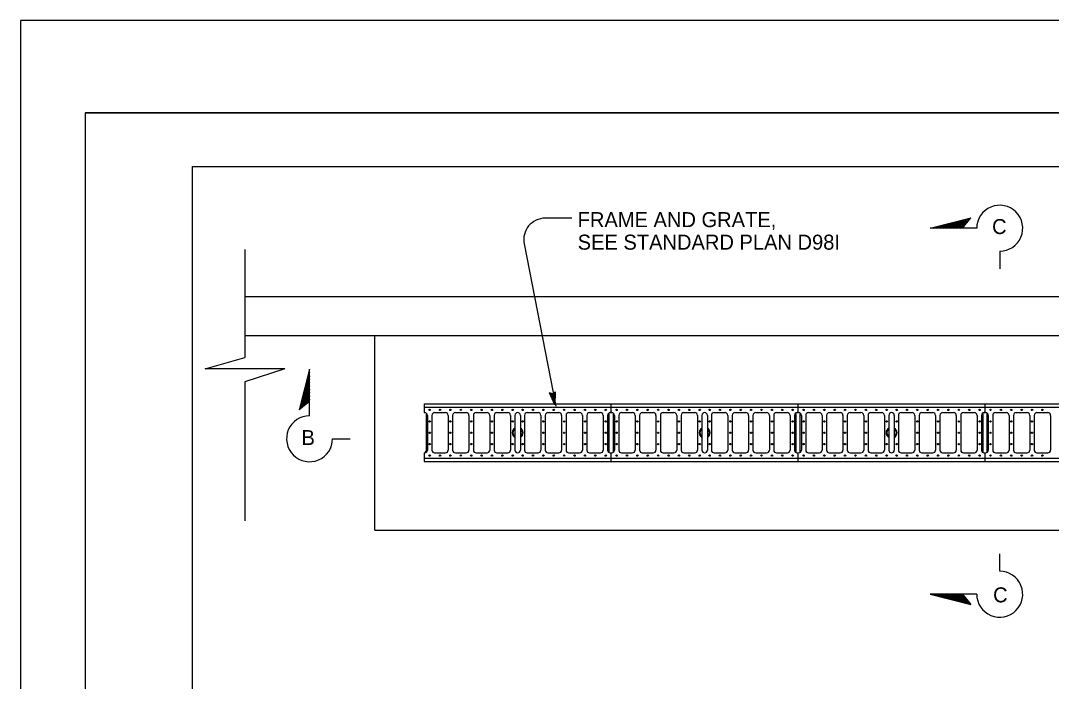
# Model space of a CAD drawing. Extents: x -893 to 867, y -474 to 712.
# Drawn here: x -893.5 to -413.1, y 403.8 to 712 of the extents above; entities that cross this region are included whole.
import ezdxf

# ---------------------------------------------------------------- set-up
doc = ezdxf.new("R2010")
doc.units = 0
for name, color, linetype in [('10 Sheet Format', 7, 'Continuous'), ('22 Misc Cnst Det', 7, 'Continuous'), ('36 Drainage', 7, 'Continuous'), ('56 Stage 3 Anno', 7, 'Continuous'), ('57 Undefined', 7, 'Continuous'), ('60 Nongeo Data', 7, 'Continuous')]:
    doc.layers.add(name, color=color, linetype=linetype)

msp = doc.modelspace()

# ---------------------------------------------------------------- linework, layer by layer
at = {"layer": '10 Sheet Format'}
for p, q in [((-863.42, 668.96), (-863.42, -431.04)), ((-863.42, 668.96), (836.58, 668.96)), ((-813.45, 643.96), (811.54, 643.96)), ((-813.45, 643.96), (-813.45, -406.04)), ((-813.45, 643.96), (-813.45, -406.04))]:
    msp.add_line(p, q, dxfattribs=at)
for points in [[(-893.46, -474.04), (866.54, -474.04), (866.54, 711.96), (-893.46, 711.96)], [(-863.42, -431.04), (836.58, -431.04), (836.58, 668.96), (-863.42, 668.96)]]:
    msp.add_lwpolyline(points, close=True, dxfattribs=at)
at = {"layer": '22 Misc Cnst Det'}
for p, q in [((-469.62, 615.12), (-450.67, 619.95)), ((-454.58, 615.12), (-450.67, 619.95)), ((-447.91, 615.12), (-469.62, 615.12)), ((-468.06, 615.12), (-451.07, 619.45)), ((-466.5, 615.12), (-451.48, 618.95)), ((-464.94, 615.12), (-451.88, 618.45)), ((-463.39, 615.12), (-452.29, 617.95)), ((-461.83, 615.12), (-452.7, 617.45)), ((-460.27, 615.12), (-453.1, 616.95)), ((-458.71, 615.12), (-453.51, 616.45)), ((-457.15, 615.12), (-453.91, 615.95)), ((-455.59, 615.12), (-454.32, 615.45)), ((-437.2, 604.41), (-437.2, 596.25)), ((-758.8, 549.37), (-763.63, 530.42)), ((-758.8, 547.81), (-763.13, 530.83)), ((-758.8, 527.66), (-758.8, 549.37)), ((-758.8, 546.25), (-762.63, 531.23)), ((-758.8, 544.69), (-762.13, 531.64)), ((-758.8, 543.14), (-761.63, 532.04)), ((-758.8, 541.58), (-761.12, 532.45)), ((-758.8, 540.02), (-760.62, 532.85)), ((-758.8, 538.46), (-760.12, 533.26)), ((-758.8, 534.33), (-763.63, 530.42)), ((-758.8, 536.9), (-759.62, 533.66)), ((-758.8, 535.34), (-759.12, 534.07)), ((-748.08, 516.95), (-739.93, 516.95)), ((-437.2, 455.15), (-437.2, 463.3)), ((-469.62, 444.44), (-450.67, 439.6)), ((-447.91, 444.44), (-469.62, 444.44)), ((-468.06, 444.44), (-451.07, 440.1)), ((-466.5, 444.44), (-451.48, 440.6)), ((-464.94, 444.44), (-451.88, 441.11)), ((-463.39, 444.44), (-452.29, 441.61)), ((-461.83, 444.44), (-452.7, 442.11)), ((-460.27, 444.44), (-453.1, 442.61)), ((-458.71, 444.44), (-453.51, 443.11)), ((-457.15, 444.44), (-453.91, 443.61)), ((-455.59, 444.44), (-454.32, 444.11)), ((-454.58, 444.44), (-450.67, 439.6))]:
    msp.add_line(p, q, dxfattribs=at)
for centre, start, end in [((-437.2, 615.12), 269.9995, 180), ((-758.8, 516.95), 90, 0.0005), ((-437.2, 444.44), 180, 90.0005)]:
    msp.add_arc(centre, 10.72, start, end, dxfattribs=at)
at = {"layer": '36 Drainage'}
msp.add_lwpolyline([(-704.97, 510.43), (-704.51, 511.11)], dxfattribs=at)
at = {"layer": '56 Stage 3 Anno'}
for p, q in [((-636.52, 619.81), (-649.01, 619.81)), ((-658.83, 607.9), (-644.12, 532.13)), ((-788.96, 605.15), (-788.96, 554.87)), ((-807.47, 549.52), (-788.96, 554.87)), ((-770.39, 549.52), (-807.47, 549.52)), ((-770.39, 549.52), (-788.96, 543.49)), ((-788.96, 543.49), (-788.96, 478.71))]:
    msp.add_line(p, q, dxfattribs=at)
msp.add_lwpolyline([(-644.4, 538.86), (-644.57, 532.82), (-646.98, 538.36), (-646.6, 538.22), (-644.83, 534.16), (-644.7, 538.59), (-645.01, 538.32), (-645.09, 535.48), (-646.22, 538.08), (-645.83, 537.94), (-645.34, 536.82), (-645.31, 538.05), (-645.55, 537.84), (-646.98, 538.36), (-645.55, 537.84)], close=True, dxfattribs=at)
msp.add_arc((-649.01, 609.81), 10, 90, 190.9863, dxfattribs=at)
at = {"layer": '60 Nongeo Data'}
for p, q in [((-788.96, 583.28), (-123.43, 583.28)), ((-788.96, 565.13), (-123.43, 565.13)), ((-728.46, 474.37), (-728.46, 565.13)), ((-705.46, 533.24), (-123.43, 533.24)), ((-705.46, 533.24), (-705.46, 529.11)), ((-618.34, 533.24), (-618.34, 529.11)), ((-531.22, 533.24), (-531.22, 529.11)), ((-444.1, 533.24), (-444.1, 529.11)), ((-705.46, 531.65), (-618.34, 531.65)), ((-705.46, 529.11), (-705.15, 529.11)), ((-704.51, 528.94), (-704.51, 510.56)), ((-700.54, 529.11), (-695.47, 529.11)), ((-690.86, 529.11), (-685.79, 529.11)), ((-681.18, 529.11), (-676.1, 529.11)), ((-671.5, 529.11), (-666.43, 529.11)), ((-657.38, 529.11), (-652.3, 529.11)), ((-647.7, 529.11), (-642.62, 529.11)), ((-638.02, 529.11), (-632.94, 529.11)), ((-628.34, 529.11), (-623.26, 529.11)), ((-619.29, 528.94), (-619.29, 510.56)), ((-618.66, 529.11), (-618.34, 529.11)), ((-618.34, 531.65), (-531.22, 531.65)), ((-618.34, 529.11), (-618.02, 529.11)), ((-617.39, 528.94), (-617.39, 510.56)), ((-613.42, 529.11), (-608.34, 529.11)), ((-603.74, 529.11), (-598.66, 529.11)), ((-594.06, 529.11), (-588.98, 529.11)), ((-584.38, 529.11), (-579.3, 529.11)), ((-570.26, 529.11), (-565.18, 529.11)), ((-560.58, 529.11), (-555.5, 529.11)), ((-550.9, 529.11), (-545.82, 529.11)), ((-541.22, 529.11), (-536.14, 529.11)), ((-532.17, 528.94), (-532.17, 510.56)), ((-531.54, 529.11), (-531.22, 529.11)), ((-531.22, 531.65), (-444.1, 531.65)), ((-531.22, 529.11), (-530.9, 529.11)), ((-530.27, 528.94), (-530.27, 510.56)), ((-526.3, 529.11), (-521.22, 529.11)), ((-516.62, 529.11), (-511.54, 529.11)), ((-506.94, 529.11), (-501.86, 529.11)), ((-497.26, 529.11), (-492.18, 529.11)), ((-483.14, 529.11), (-478.06, 529.11)), ((-473.46, 529.11), (-468.38, 529.11)), ((-463.78, 529.11), (-458.7, 529.11)), ((-454.1, 529.11), (-449.02, 529.11)), ((-445.05, 528.94), (-445.05, 510.56)), ((-444.42, 529.11), (-444.1, 529.11)), ((-444.1, 531.65), (-356.98, 531.65)), ((-444.1, 529.11), (-443.78, 529.11)), ((-443.15, 528.94), (-443.15, 510.56)), ((-439.18, 529.11), (-434.1, 529.11)), ((-429.5, 529.11), (-424.42, 529.11)), ((-419.82, 529.11), (-414.74, 529.11)), ((-703.88, 527.84), (-703.88, 511.65)), ((-701.81, 527.84), (-701.81, 511.65)), ((-694.2, 527.84), (-694.2, 511.65)), ((-692.13, 527.84), (-692.13, 511.65)), ((-684.52, 527.84), (-684.52, 511.65)), ((-682.45, 527.84), (-682.45, 511.65)), ((-674.84, 527.84), (-674.84, 511.65)), ((-672.77, 527.84), (-672.77, 511.65)), ((-665.16, 527.84), (-665.16, 511.65)), ((-663.09, 527.84), (-663.09, 511.65)), ((-660.55, 527.84), (-660.55, 511.65)), ((-658.65, 527.84), (-658.65, 511.65)), ((-651.03, 527.84), (-651.03, 511.65)), ((-648.97, 527.84), (-648.97, 511.65)), ((-641.35, 527.84), (-641.35, 511.65)), ((-639.29, 527.84), (-639.29, 511.65)), ((-631.67, 527.84), (-631.67, 511.65)), ((-629.61, 527.84), (-629.61, 511.65)), ((-621.99, 527.84), (-621.99, 511.65)), ((-619.93, 527.84), (-619.93, 511.65)), ((-616.76, 527.84), (-616.76, 511.65)), ((-614.69, 527.84), (-614.69, 511.65)), ((-607.07, 527.84), (-607.07, 511.65)), ((-605.01, 527.84), (-605.01, 511.65)), ((-597.39, 527.84), (-597.39, 511.65)), ((-595.33, 527.84), (-595.33, 511.65)), ((-587.71, 527.84), (-587.71, 511.65)), ((-585.65, 527.84), (-585.65, 511.65)), ((-578.04, 527.84), (-578.04, 511.65)), ((-575.97, 527.84), (-575.97, 511.65)), ((-573.43, 527.84), (-573.43, 511.65)), ((-571.53, 527.84), (-571.53, 511.65)), ((-563.91, 527.84), (-563.91, 511.65)), ((-561.85, 527.84), (-561.85, 511.65)), ((-554.23, 527.84), (-554.23, 511.65)), ((-552.17, 527.84), (-552.17, 511.65)), ((-544.55, 527.84), (-544.55, 511.65)), ((-542.49, 527.84), (-542.49, 511.65)), ((-534.87, 527.84), (-534.87, 511.65)), ((-532.81, 527.84), (-532.81, 511.65)), ((-529.63, 527.84), (-529.63, 511.65)), ((-527.57, 527.84), (-527.57, 511.65)), ((-519.95, 527.84), (-519.95, 511.65)), ((-517.89, 527.84), (-517.89, 511.65)), ((-510.27, 527.84), (-510.27, 511.65)), ((-508.21, 527.84), (-508.21, 511.65)), ((-500.59, 527.84), (-500.59, 511.65)), ((-498.53, 527.84), (-498.53, 511.65)), ((-490.91, 527.84), (-490.91, 511.65)), ((-488.85, 527.84), (-488.85, 511.65)), ((-486.31, 527.84), (-486.31, 511.65)), ((-484.41, 527.84), (-484.41, 511.65)), ((-476.79, 527.84), (-476.79, 511.65)), ((-474.73, 527.84), (-474.73, 511.65)), ((-467.11, 527.84), (-467.11, 511.65)), ((-465.05, 527.84), (-465.05, 511.65)), ((-457.43, 527.84), (-457.43, 511.65)), ((-455.37, 527.84), (-455.37, 511.65)), ((-447.75, 527.84), (-447.75, 511.65)), ((-445.69, 527.84), (-445.69, 511.65)), ((-442.51, 527.84), (-442.51, 511.65)), ((-440.45, 527.84), (-440.45, 511.65)), ((-432.83, 527.84), (-432.83, 511.65)), ((-430.77, 527.84), (-430.77, 511.65)), ((-423.15, 527.84), (-423.15, 511.65)), ((-421.09, 527.84), (-421.09, 511.65)), ((-413.47, 527.84), (-413.47, 511.65)), ((-705.46, 510.38), (-705.46, 506.26)), ((-705.46, 510.38), (-705.15, 510.38)), ((-700.54, 510.38), (-695.47, 510.38)), ((-690.86, 510.38), (-685.79, 510.38)), ((-681.18, 510.38), (-676.1, 510.38)), ((-671.5, 510.38), (-666.43, 510.38)), ((-657.38, 510.38), (-652.3, 510.38)), ((-647.7, 510.38), (-642.62, 510.38)), ((-638.02, 510.38), (-632.94, 510.38)), ((-628.34, 510.38), (-623.26, 510.38)), ((-618.66, 510.38), (-618.34, 510.38)), ((-618.34, 510.38), (-618.34, 506.26)), ((-618.34, 510.38), (-618.02, 510.38)), ((-613.42, 510.38), (-608.34, 510.38)), ((-603.74, 510.38), (-598.66, 510.38)), ((-594.06, 510.38), (-588.98, 510.38)), ((-584.38, 510.38), (-579.3, 510.38)), ((-570.26, 510.38), (-565.18, 510.38)), ((-560.58, 510.38), (-555.5, 510.38)), ((-550.9, 510.38), (-545.82, 510.38)), ((-541.22, 510.38), (-536.14, 510.38)), ((-531.54, 510.38), (-531.22, 510.38)), ((-531.22, 510.38), (-531.22, 506.26)), ((-531.22, 510.38), (-530.9, 510.38)), ((-526.3, 510.38), (-521.22, 510.38)), ((-516.62, 510.38), (-511.54, 510.38)), ((-506.94, 510.38), (-501.86, 510.38)), ((-497.26, 510.38), (-492.18, 510.38)), ((-483.14, 510.38), (-478.06, 510.38)), ((-473.46, 510.38), (-468.38, 510.38)), ((-463.78, 510.38), (-458.7, 510.38)), ((-454.1, 510.38), (-449.02, 510.38)), ((-444.42, 510.38), (-444.1, 510.38)), ((-444.1, 510.38), (-444.1, 506.26)), ((-444.1, 510.38), (-443.78, 510.38)), ((-439.18, 510.38), (-434.1, 510.38)), ((-429.5, 510.38), (-424.42, 510.38)), ((-419.82, 510.38), (-414.74, 510.38)), ((-705.46, 507.85), (-618.34, 507.85)), ((-705.46, 506.26), (-123.43, 506.26)), ((-618.34, 507.85), (-531.22, 507.85)), ((-531.22, 507.85), (-444.1, 507.85)), ((-444.1, 507.85), (-356.98, 507.85)), ((-728.46, 474.37), (-123.43, 474.37))]:
    msp.add_line(p, q, dxfattribs=at)
for centre in [(-702.84, 530.38), (-698, 530.38), (-693.16, 530.38), (-688.32, 530.38), (-683.48, 530.38), (-678.64, 530.38), (-673.8, 530.38), (-668.96, 530.38), (-664.12, 530.38), (-659.52, 530.38), (-654.68, 530.38), (-649.84, 530.38), (-645, 530.38), (-640.16, 530.38), (-635.32, 530.38), (-630.48, 530.38), (-625.64, 530.38), (-620.8, 530.38), (-615.72, 530.38), (-610.88, 530.38), (-606.04, 530.38), (-601.2, 530.38), (-596.36, 530.38), (-591.52, 530.38), (-586.68, 530.38), (-581.84, 530.38), (-577, 530.38), (-572.4, 530.38), (-567.56, 530.38), (-562.72, 530.38), (-557.88, 530.38), (-553.04, 530.38), (-548.2, 530.38), (-543.36, 530.38), (-538.52, 530.38), (-533.68, 530.38), (-528.6, 530.38), (-523.76, 530.38), (-518.92, 530.38), (-514.08, 530.38), (-509.24, 530.38), (-504.4, 530.38), (-499.56, 530.38), (-494.72, 530.38), (-489.88, 530.38), (-485.28, 530.38), (-480.44, 530.38), (-475.6, 530.38), (-470.76, 530.38), (-465.92, 530.38), (-461.08, 530.38), (-456.24, 530.38), (-451.4, 530.38), (-446.56, 530.38), (-441.48, 530.38), (-436.64, 530.38), (-431.8, 530.38), (-426.96, 530.38), (-422.12, 530.38), (-417.28, 530.38), (-702.84, 525.06), (-693.16, 525.06), (-683.48, 525.06), (-673.8, 525.06), (-664.12, 525.06), (-659.52, 525.06), (-649.84, 525.06), (-640.16, 525.06), (-630.48, 525.06), (-620.8, 525.06), (-615.72, 525.06), (-606.04, 525.06), (-596.36, 525.06), (-586.68, 525.06), (-577, 525.06), (-572.4, 525.06), (-562.72, 525.06), (-553.04, 525.06), (-543.36, 525.06), (-533.68, 525.06), (-528.6, 525.06), (-518.92, 525.06), (-509.24, 525.06), (-499.56, 525.06), (-489.88, 525.06), (-485.28, 525.06), (-475.6, 525.06), (-465.92, 525.06), (-456.24, 525.06), (-446.56, 525.06), (-441.48, 525.06), (-431.8, 525.06), (-422.12, 525.06), (-702.84, 519.75), (-693.16, 519.75), (-683.48, 519.75), (-673.8, 519.75), (-649.84, 519.75), (-640.16, 519.75), (-630.48, 519.75), (-620.8, 519.75), (-615.72, 519.75), (-606.04, 519.75), (-596.36, 519.75), (-586.68, 519.75), (-562.72, 519.75), (-553.04, 519.75), (-543.36, 519.75), (-533.68, 519.75), (-528.6, 519.75), (-518.92, 519.75), (-509.24, 519.75), (-499.56, 519.75), (-475.6, 519.75), (-465.92, 519.75), (-456.24, 519.75), (-446.56, 519.75), (-441.48, 519.75), (-431.8, 519.75), (-422.12, 519.75), (-702.84, 514.43), (-693.16, 514.43), (-683.48, 514.43), (-673.8, 514.43), (-664.12, 514.43), (-659.52, 514.43), (-649.84, 514.43), (-640.16, 514.43), (-630.48, 514.43), (-620.8, 514.43), (-615.72, 514.43), (-606.04, 514.43), (-596.36, 514.43), (-586.68, 514.43), (-577, 514.43), (-572.4, 514.43), (-562.72, 514.43), (-553.04, 514.43), (-543.36, 514.43), (-533.68, 514.43), (-528.6, 514.43), (-518.92, 514.43), (-509.24, 514.43), (-499.56, 514.43), (-489.88, 514.43), (-485.28, 514.43), (-475.6, 514.43), (-465.92, 514.43), (-456.24, 514.43), (-446.56, 514.43), (-441.48, 514.43), (-431.8, 514.43), (-422.12, 514.43), (-702.84, 509.12), (-698, 509.12), (-693.16, 509.12), (-688.32, 509.12), (-683.48, 509.12), (-678.64, 509.12), (-673.8, 509.12), (-668.96, 509.12), (-664.12, 509.12), (-659.52, 509.12), (-654.68, 509.12), (-649.84, 509.12), (-645, 509.12), (-640.16, 509.12), (-635.32, 509.12), (-630.48, 509.12), (-625.64, 509.12), (-620.8, 509.12), (-615.72, 509.12), (-610.88, 509.12), (-606.04, 509.12), (-601.2, 509.12), (-596.36, 509.12), (-591.52, 509.12), (-586.68, 509.12), (-581.84, 509.12), (-577, 509.12), (-572.4, 509.12), (-567.56, 509.12), (-562.72, 509.12), (-557.88, 509.12), (-553.04, 509.12), (-548.2, 509.12), (-543.36, 509.12), (-538.52, 509.12), (-533.68, 509.12), (-528.6, 509.12), (-523.76, 509.12), (-518.92, 509.12), (-514.08, 509.12), (-509.24, 509.12), (-504.4, 509.12), (-499.56, 509.12), (-494.72, 509.12), (-489.88, 509.12), (-485.28, 509.12), (-480.44, 509.12), (-475.6, 509.12), (-470.76, 509.12), (-465.92, 509.12), (-461.08, 509.12), (-456.24, 509.12), (-451.4, 509.12), (-446.56, 509.12), (-441.48, 509.12), (-436.64, 509.12), (-431.8, 509.12), (-426.96, 509.12), (-422.12, 509.12), (-417.28, 509.12)]:
    msp.add_circle(centre, 0.317, dxfattribs=at)
for centre, radius, start, end in [((-705.15, 527.84), 1.27, 0, 90), ((-700.54, 527.84), 1.27, 90, 180), ((-695.47, 527.84), 1.27, 0, 90), ((-690.86, 527.84), 1.27, 90, 180), ((-685.79, 527.84), 1.27, 0, 90), ((-681.18, 527.84), 1.27, 90, 180), ((-676.11, 527.84), 1.27, 0, 90), ((-671.5, 527.84), 1.27, 90, 180), ((-666.43, 527.84), 1.27, 0, 90), ((-661.82, 527.84), 1.27, 90, 180), ((-661.82, 527.84), 1.27, 0, 90), ((-657.38, 527.84), 1.27, 90, 180), ((-652.3, 527.84), 1.27, 0, 90), ((-647.7, 527.84), 1.27, 90, 180), ((-642.62, 527.84), 1.27, 0, 90), ((-638.02, 527.84), 1.27, 90, 180), ((-632.94, 527.84), 1.27, 0, 90), ((-628.34, 527.84), 1.27, 90, 180), ((-623.26, 527.84), 1.27, 0, 90), ((-618.66, 527.84), 1.27, 90, 180), ((-618.02, 527.84), 1.27, 0, 90), ((-613.42, 527.84), 1.27, 90, 180), ((-608.34, 527.84), 1.27, 0, 90), ((-603.74, 527.84), 1.27, 90, 180), ((-598.66, 527.84), 1.27, 0, 90), ((-594.06, 527.84), 1.27, 90, 180), ((-588.98, 527.84), 1.27, 0, 90), ((-584.38, 527.84), 1.27, 90, 180), ((-579.3, 527.84), 1.27, 0, 90), ((-574.7, 527.84), 1.27, 90, 180), ((-574.7, 527.84), 1.27, 0, 90), ((-570.26, 527.84), 1.27, 90, 180), ((-565.18, 527.84), 1.27, 0, 90), ((-560.58, 527.84), 1.27, 90, 180), ((-555.5, 527.84), 1.27, 0, 90), ((-550.9, 527.84), 1.27, 90, 180), ((-545.82, 527.84), 1.27, 0, 90), ((-541.22, 527.84), 1.27, 90, 180), ((-536.14, 527.84), 1.27, 0, 90), ((-531.54, 527.84), 1.27, 90, 180), ((-530.9, 527.84), 1.27, 0, 90), ((-526.3, 527.84), 1.27, 90, 180), ((-521.22, 527.84), 1.27, 0, 90), ((-516.62, 527.84), 1.27, 90, 180), ((-511.54, 527.84), 1.27, 0, 90), ((-506.94, 527.84), 1.27, 90, 180), ((-501.86, 527.84), 1.27, 0, 90), ((-497.26, 527.84), 1.27, 90, 180), ((-492.18, 527.84), 1.27, 0, 90), ((-487.58, 527.84), 1.27, 90, 180), ((-487.58, 527.84), 1.27, 0, 90), ((-483.14, 527.84), 1.27, 90, 180), ((-478.06, 527.84), 1.27, 0, 90), ((-473.46, 527.84), 1.27, 90, 180), ((-468.38, 527.84), 1.27, 0, 90), ((-463.78, 527.84), 1.27, 90, 180), ((-458.7, 527.84), 1.27, 0, 90), ((-454.1, 527.84), 1.27, 90, 180), ((-449.02, 527.84), 1.27, 0, 90), ((-444.42, 527.84), 1.27, 90, 180), ((-443.78, 527.84), 1.27, 0, 90), ((-439.18, 527.84), 1.27, 90, 180), ((-434.1, 527.84), 1.27, 0, 90), ((-429.5, 527.84), 1.27, 90, 180), ((-424.42, 527.84), 1.27, 0, 90), ((-419.82, 527.84), 1.27, 90, 180), ((-414.74, 527.84), 1.27, 0, 90), ((-661.82, 519.75), 2.54, 120, 240), ((-661.82, 519.75), 2.22, 124.8499, 235.1501), ((-661.82, 519.75), 2.54, 300, 60), ((-661.82, 519.75), 2.22, 304.8499, 55.1501), ((-574.7, 519.75), 2.54, 120, 240), ((-574.7, 519.75), 2.22, 124.8499, 235.1501), ((-574.7, 519.75), 2.54, 300, 60), ((-574.7, 519.75), 2.22, 304.8499, 55.1501), ((-487.58, 519.75), 2.54, 120, 240), ((-487.58, 519.75), 2.22, 124.8499, 235.1501), ((-487.58, 519.75), 2.54, 300, 60), ((-487.58, 519.75), 2.22, 304.8499, 55.1501), ((-705.15, 511.65), 1.27, 270, 360), ((-700.54, 511.65), 1.27, 180, 270), ((-695.47, 511.65), 1.27, 270, 360), ((-690.86, 511.65), 1.27, 180, 270), ((-685.79, 511.65), 1.27, 270, 360), ((-681.18, 511.65), 1.27, 180, 270), ((-676.11, 511.65), 1.27, 270, 360), ((-671.5, 511.65), 1.27, 180, 270), ((-666.43, 511.65), 1.27, 270, 0), ((-661.82, 511.65), 1.27, 180, 270), ((-661.82, 511.65), 1.27, 270, 0), ((-657.38, 511.65), 1.27, 180, 270), ((-652.3, 511.65), 1.27, 270, 360), ((-647.7, 511.65), 1.27, 180, 270), ((-642.62, 511.65), 1.27, 270, 360), ((-638.02, 511.65), 1.27, 180, 270), ((-632.94, 511.65), 1.27, 270, 360), ((-628.34, 511.65), 1.27, 180, 270), ((-623.26, 511.65), 1.27, 270, 0), ((-618.66, 511.65), 1.27, 180, 270), ((-618.02, 511.65), 1.27, 270, 360), ((-613.42, 511.65), 1.27, 180, 270), ((-608.34, 511.65), 1.27, 270, 360), ((-603.74, 511.65), 1.27, 180, 270), ((-598.66, 511.65), 1.27, 270, 360), ((-594.06, 511.65), 1.27, 180, 270), ((-588.98, 511.65), 1.27, 270, 360), ((-584.38, 511.65), 1.27, 180, 270), ((-579.3, 511.65), 1.27, 270, 0), ((-574.7, 511.65), 1.27, 180, 270), ((-574.7, 511.65), 1.27, 270, 0), ((-570.26, 511.65), 1.27, 180, 270), ((-565.18, 511.65), 1.27, 270, 360), ((-560.58, 511.65), 1.27, 180, 270), ((-555.5, 511.65), 1.27, 270, 360), ((-550.9, 511.65), 1.27, 180, 270), ((-545.82, 511.65), 1.27, 270, 360), ((-541.22, 511.65), 1.27, 180, 270), ((-536.14, 511.65), 1.27, 270, 0), ((-531.54, 511.65), 1.27, 180, 270), ((-530.9, 511.65), 1.27, 270, 360), ((-526.3, 511.65), 1.27, 180, 270), ((-521.22, 511.65), 1.27, 270, 360), ((-516.62, 511.65), 1.27, 180, 270), ((-511.54, 511.65), 1.27, 270, 360), ((-506.94, 511.65), 1.27, 180, 270), ((-501.86, 511.65), 1.27, 270, 360), ((-497.26, 511.65), 1.27, 180, 270), ((-492.18, 511.65), 1.27, 270, 0), ((-487.58, 511.65), 1.27, 180, 270), ((-487.58, 511.65), 1.27, 270, 0), ((-483.14, 511.65), 1.27, 180, 270), ((-478.06, 511.65), 1.27, 270, 360), ((-473.46, 511.65), 1.27, 180, 270), ((-468.38, 511.65), 1.27, 270, 360), ((-463.78, 511.65), 1.27, 180, 270), ((-458.7, 511.65), 1.27, 270, 360), ((-454.1, 511.65), 1.27, 180, 270), ((-449.02, 511.65), 1.27, 270, 0), ((-444.42, 511.65), 1.27, 180, 270), ((-443.78, 511.65), 1.27, 270, 360), ((-439.18, 511.65), 1.27, 180, 270), ((-434.1, 511.65), 1.27, 270, 360), ((-429.5, 511.65), 1.27, 180, 270), ((-424.42, 511.65), 1.27, 270, 360), ((-419.82, 511.65), 1.27, 180, 270), ((-414.74, 511.65), 1.27, 270, 360)]:
    msp.add_arc(centre, radius, start, end, dxfattribs=at)

# ---------------------------------------------------------------- texts
at = {"layer": '36 Drainage'}
for p in [(-695.42, 533.29), (-660.97, 533.29), (-649.04, 532.87)]:
    msp.add_text('.', height=1.02, dxfattribs=at).set_placement(p)
at = {"layer": '57 Undefined'}
for s, p in [('FRAME AND GRATE,', (-633.88, 615.62)), ('C', (-440.75, 612.4)), ('SEE STANDARD PLAN D98I', (-633.88, 605.12)), ('B', (-762.57, 513.99)), ('C', (-440.27, 440.64))]:
    msp.add_text(s, height=7, dxfattribs=at).set_placement(p)

doc.saveas('drawing.dxf')
